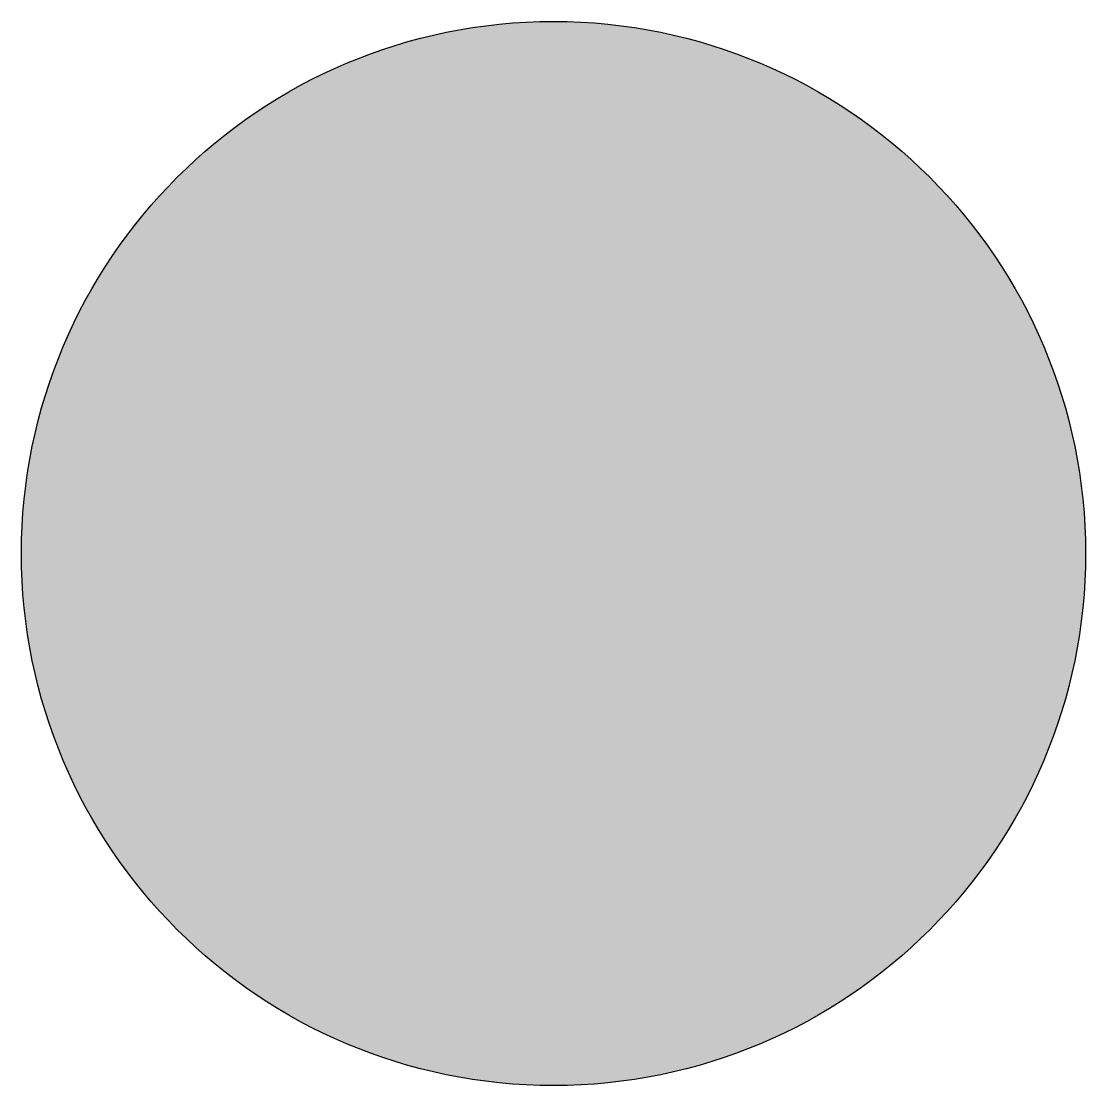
# Model space of a CAD drawing. Extents: x -1 to 1, y -1 to 1.
import ezdxf

# ---------------------------------------------------------------- set-up
doc = ezdxf.new("R2010")
doc.units = 0
doc.layers.get('0').update_dxf_attribs({"lineweight": 25})

msp = doc.modelspace()

# ---------------------------------------------------------------- hatches: boundary and pattern name
h = msp.add_hatch(color=0)
h.dxf.hatch_style = 1
edge = h.paths.add_edge_path()
edge.add_arc((0, 0), 1, 0, 360)

# ---------------------------------------------------------------- linework, layer by layer
at = {"color": 0}
msp.add_circle((0, 0), 1, dxfattribs=at)

doc.saveas('drawing.dxf')
